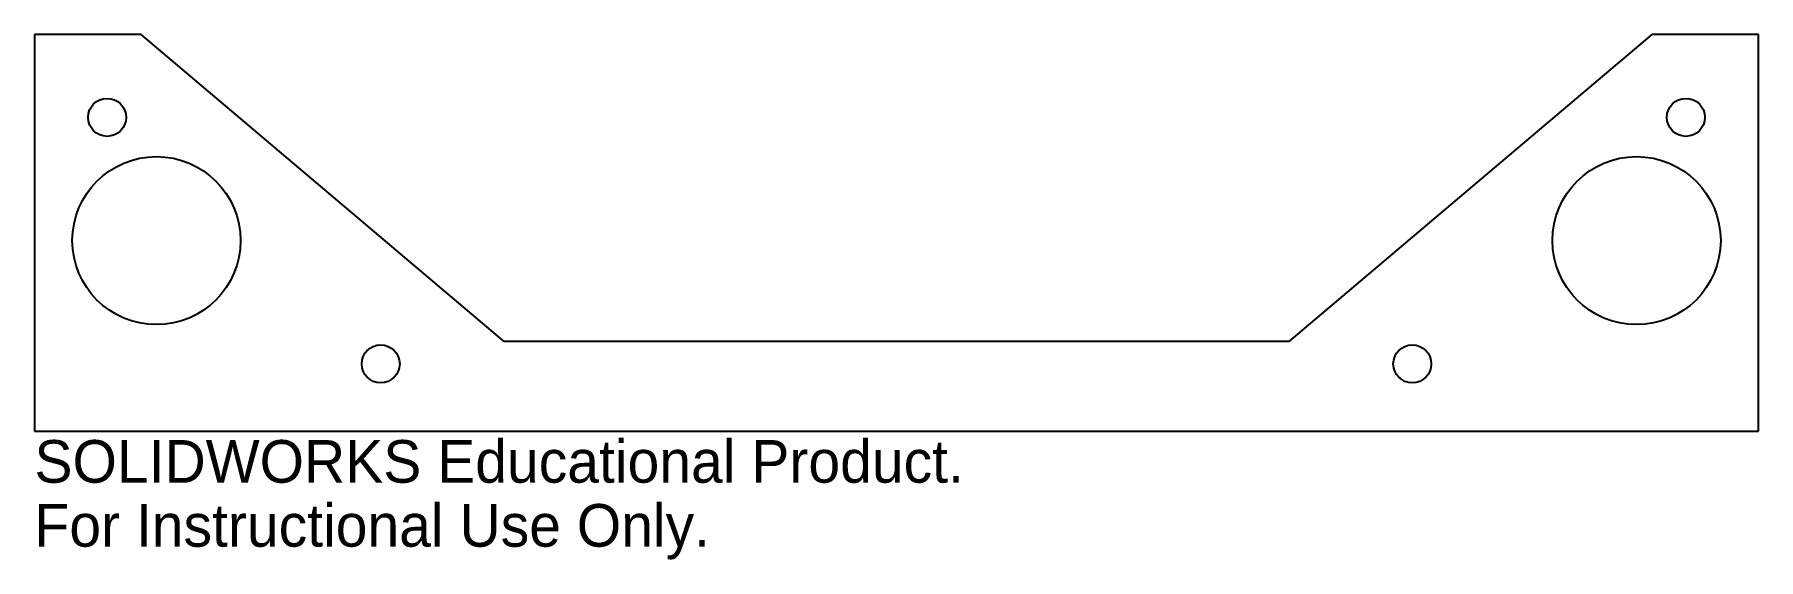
# Model space of a CAD drawing. Header units: inches. Extents: x -3.84 to 3.84, y -0.57 to 1.77.
import ezdxf

# ---------------------------------------------------------------- set-up
doc = ezdxf.new("R2010")
doc.units = ezdxf.units.IN
doc.header["$MEASUREMENT"] = 0
doc.styles.add('SLDTEXTSTYLE0', font='Arail.ttf')

msp = doc.modelspace()

# ---------------------------------------------------------------- linework, layer by layer
at = {"color": 1, "linetype": 'Continuous', "lineweight": 25}
for p, q in [((-3.8438, 1.77), (-3.8438, 0)), ((-3.3687, 1.77), (-3.8438, 1.77)), ((-1.75, 0.4), (-3.3687, 1.77)), ((3.3687, 1.77), (1.75, 0.4)), ((3.8438, 1.77), (3.3687, 1.77)), ((3.8438, 0), (3.8438, 1.77)), ((1.75, 0.4), (-1.75, 0.4)), ((-3.8438, 0), (3.8438, 0))]:
    msp.add_line(p, q, dxfattribs=at)
for centre, radius in [((-3.52, 1.4), 0.0847), ((3.52, 1.4), 0.0847), ((-3.3, 0.85), 0.375), ((3.3, 0.85), 0.375), ((-2.3, 0.3), 0.0847), ((2.3, 0.3), 0.0847)]:
    msp.add_circle(centre, radius, dxfattribs=at)

# ---------------------------------------------------------------- texts
at = {"color": 7, "linetype": 'Continuous', "char_height": 0.1903, "attachment_point": 1, "style": 'SLDTEXTSTYLE0'}
for s, insert in [('SOLIDWORKS Educational Product.', (-3.8438, -0.0401)), ('For Instructional Use Only.', (-3.8438, -0.3256))]:
    msp.add_mtext(s, dxfattribs=dict(at, insert=insert))

doc.saveas('drawing.dxf')
